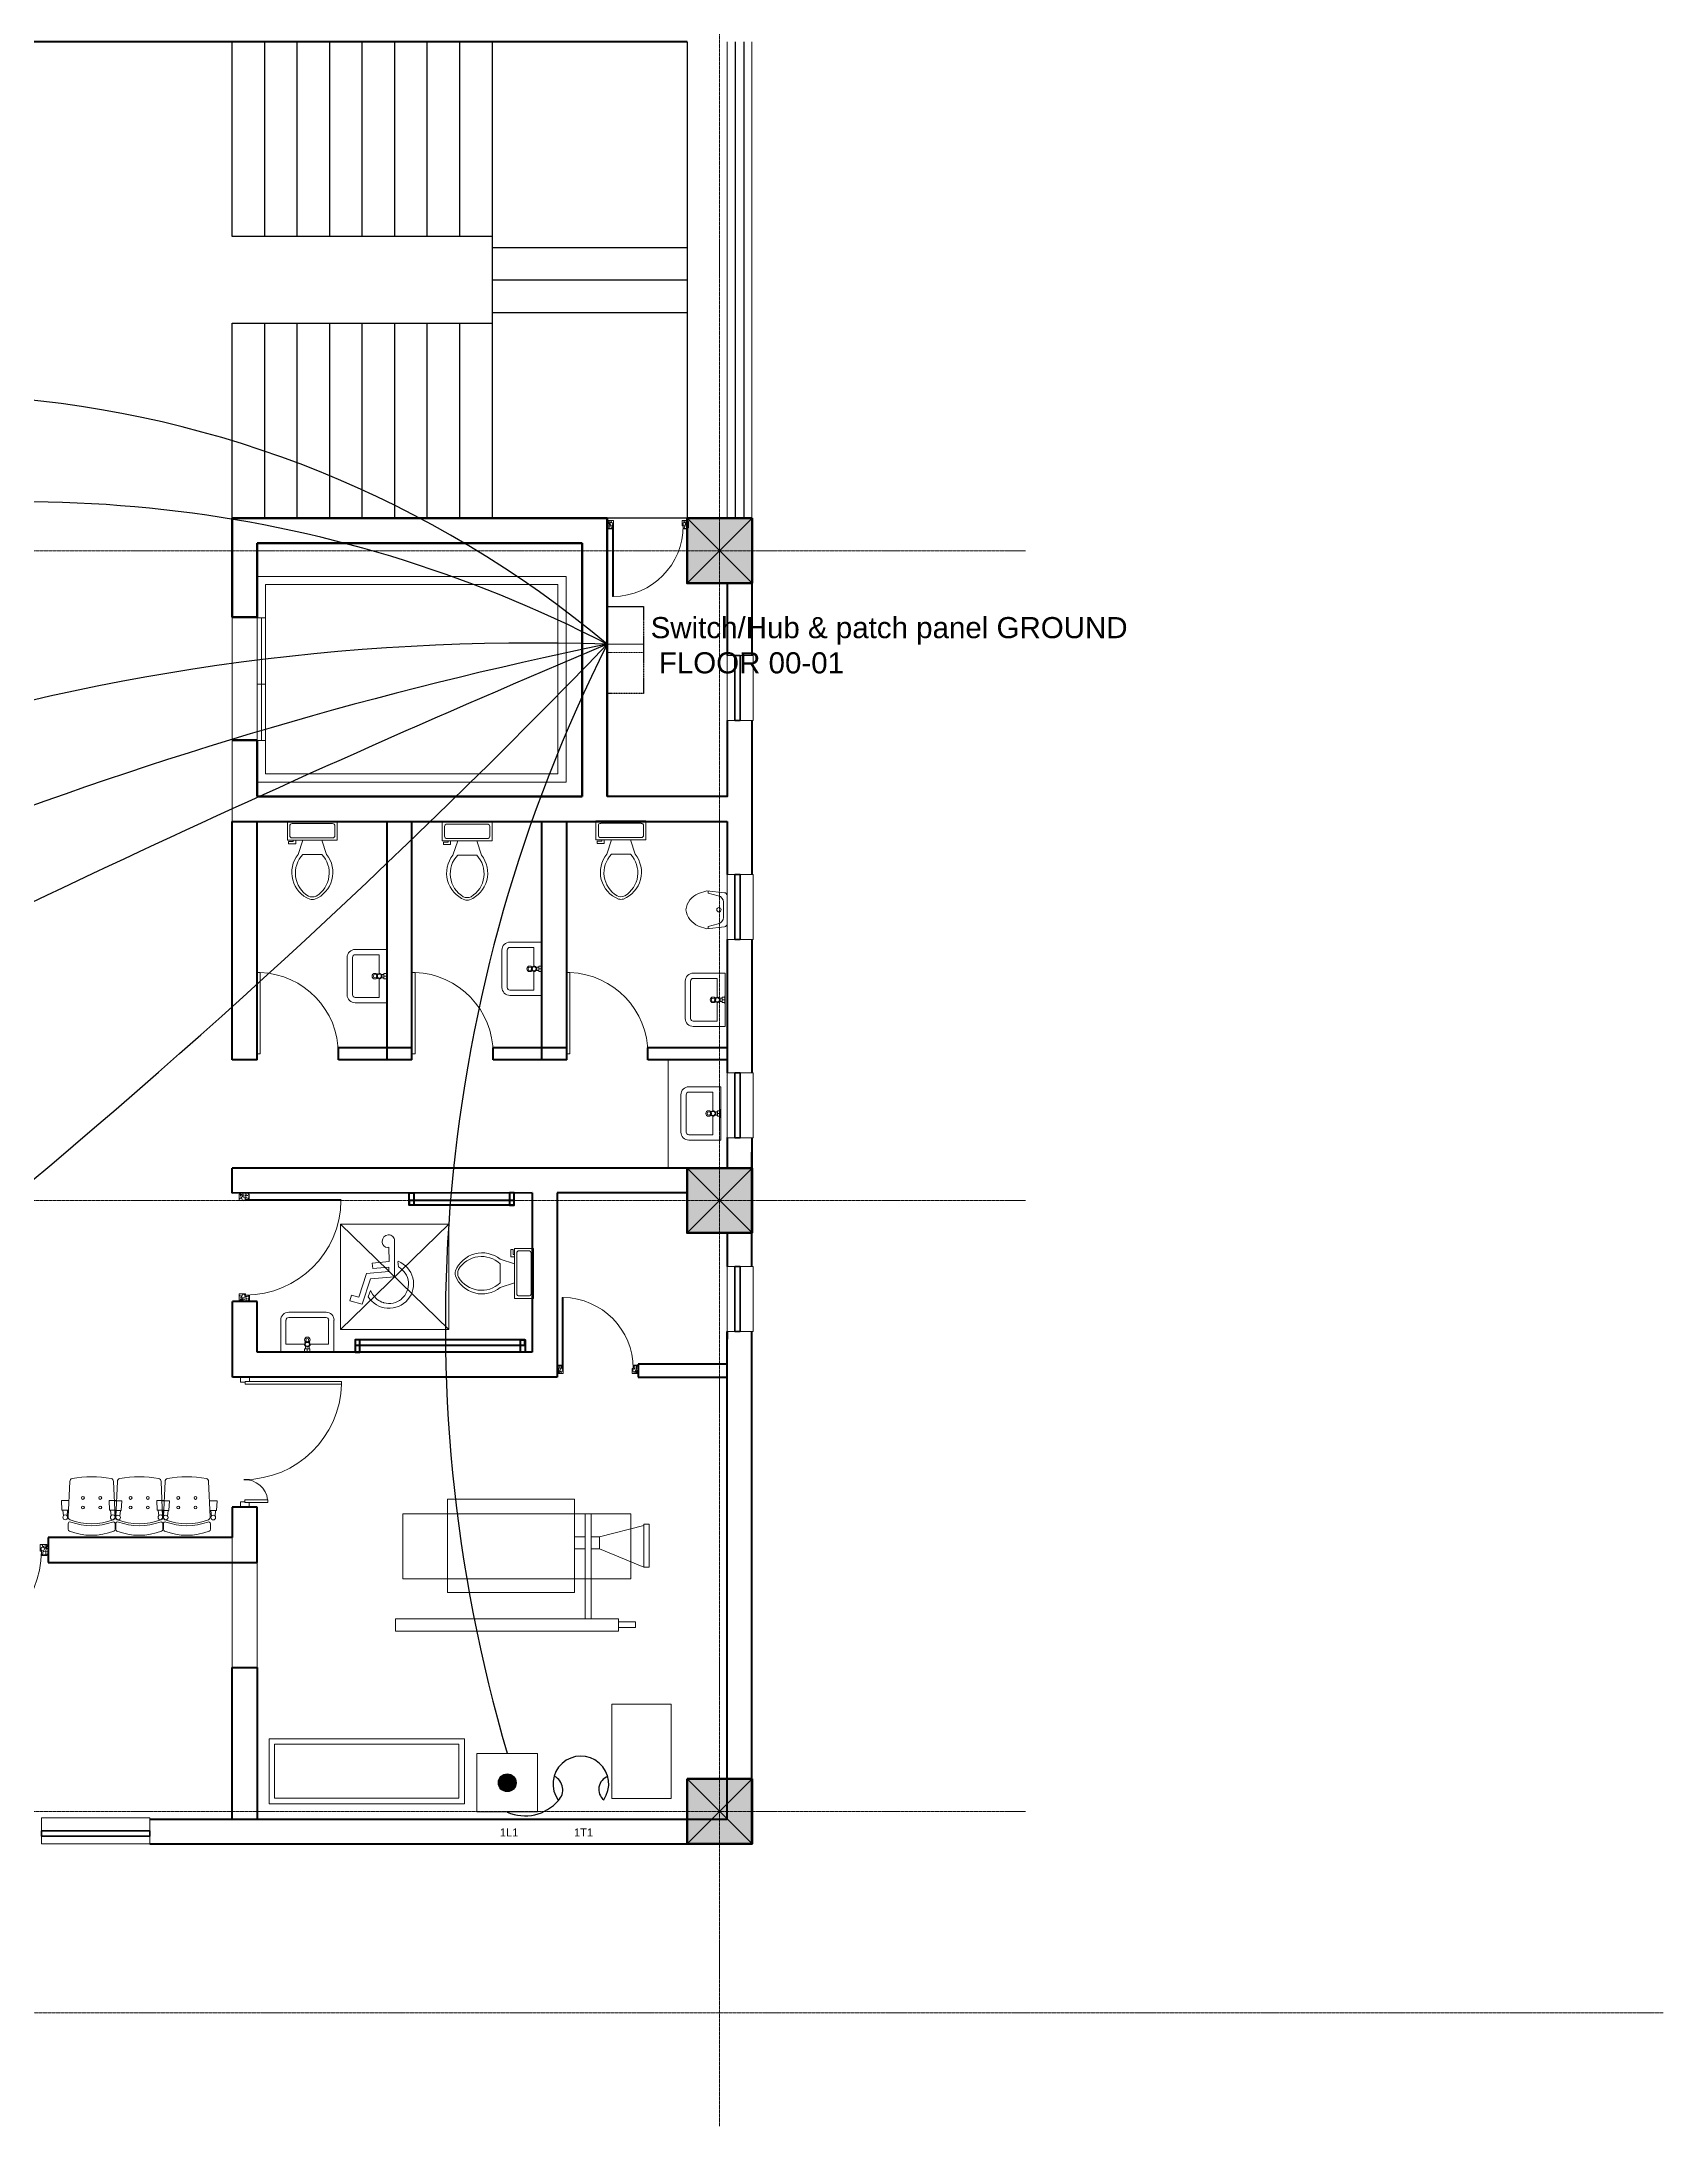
# Model space of a CAD drawing. Header units: millimetres. Extents: x 2399484 to 3337895, y 3598750 to 3969149.
# Drawn here: x 2469450 to 2484429, y 3734961 to 3754209 of the extents above; entities that cross this region are included whole.
import ezdxf

# ---------------------------------------------------------------- set-up
doc = ezdxf.new("R2010")
doc.units = ezdxf.units.MM
doc.header["$MEASUREMENT"] = 0
doc.linetypes.add('CENTER', pattern=[2, 1.25, -0.25, 0.25, -0.25])
doc.linetypes.add('DASHED', pattern=[0.75, 0.5, -0.25])
for name, color, linetype, lineweight in [('0newfurnture', 30, 'Continuous', 15), ('centreline', 52, 'CENTER', 5), ('Column-0.5', 14, 'Continuous', 50), ('door', 41, 'Continuous', 5), ('Door Opening-0.09', 253, 'Continuous', 9), ('elect text', 2, 'Continuous', 50), ('Furniture Hospital-0.09', 44, 'Continuous', 9), ('Hatch', 9, 'Continuous', 9), ('hidden lines', 205, 'DASHED', 5), ('LAN', 60, 'Continuous', 25), ('Sill Level', 140, 'Continuous', 20), ('stairs', 6, 'Continuous', 25), ('T-Fixture-0.09', 255, 'Continuous', 9), ('Telephone points', 53, 'Continuous', 15), ('WALL 0.2', 7, 'Continuous', 20), ('wall 0.4', 7, 'Continuous', 40), ('Wall-0.5', 7, 'Continuous', 50), ('WINDOW', 152, 'Continuous', 30), ('Windows Plan', 152, 'Continuous', 35)]:
    doc.layers.add(name, color=color, linetype=linetype, lineweight=lineweight)
doc.layers.add('LAN Switch', color=110, linetype='CENTER')
doc.styles.get("Standard").update_dxf_attribs({"font": 'arial.ttf'})
doc.linetypes.add('ZIGZAG', pattern='A,0.0001,-0.2,[131,ltypeshp.shx,S=0.2,R=0,X=-0.2,Y=0],-0.4,[131,ltypeshp.shx,S=0.2,R=180,X=0.2,Y=0],-0.2', length=0.8001)

# ---------------------------------------------------------------- blocks, each defined once
blk = doc.blocks.new('xray')
at = {"layer": 'Furniture Hospital-0.09'}
for p, q in [((3484.48, 4320.41), (3484.48, 4281.62)), ((3462.81, 4300.69), (3462.81, 4316.09)), ((3479.24, 4311.87), (3462.81, 4316.09)), ((3479.24, 4307.38), (3462.81, 4300.69))]:
    blk.add_line(p, q, dxfattribs=at)
for points in [[(3551.84, 4296.37), (3467.7, 4296.37), (3467.7, 4320.41), (3551.84, 4320.41)], [(3484.48, 4281.62), (3482.27, 4281.62), (3482.27, 4320.41), (3484.48, 4320.41)], [(3535.4, 4291.26), (3488.52, 4291.26), (3488.52, 4325.81), (3535.4, 4325.81)], [(3462.81, 4300.69), (3460.82, 4300.69), (3460.82, 4316.6), (3462.81, 4316.6)], [(3554.63, 4277.02), (3472.25, 4277.02), (3472.25, 4281.62), (3554.63, 4281.62)], [(3472.25, 4278.4), (3465.9, 4278.4), (3465.9, 4280.51), (3472.25, 4280.51)], [(3474.63, 4215.25), (3474.63, 4250.01), (3452.72, 4250.01), (3452.72, 4215.25)]]:
    blk.add_lwpolyline(points, close=True, dxfattribs=at)
for points in [[(3482.27, 4307.38), (3479.24, 4307.38), (3479.24, 4311.87), (3482.27, 4311.87)], [(3484.48, 4311.87), (3488.52, 4311.87), (3488.52, 4307.38), (3484.48, 4307.38)]]:
    blk.add_lwpolyline(points, dxfattribs=at)
at = {"layer": 'Furniture Hospital-0.09', "lineweight": 5}
for points in [[(3601.25, 4213.29), (3529.13, 4213.29), (3529.13, 4237.32), (3601.25, 4237.32)], [(3599.25, 4215.29), (3531.14, 4215.29), (3531.14, 4235.32), (3599.25, 4235.32)]]:
    blk.add_lwpolyline(points, close=True, dxfattribs=at)
blk = doc.blocks.new("door 3'3")
at = {"layer": 'door'}
for p, q in [((82769.36, -31237.4), (82769.36, -31203.37)), ((82769.84, -31203.37), (82769.36, -31203.37)), ((82769.84, -31237.4), (82769.84, -31203.37))]:
    blk.add_line(p, q, dxfattribs=at)
at = {"layer": 'door', "ltscale": 80}
for points in [[(82769.84, -31239.84), (82767.36, -31239.84), (82767.36, -31239.37), (82766.88, -31239.37), (82766.88, -31236.38), (82767.36, -31236.38), (82767.36, -31235.91), (82769.36, -31235.91), (82769.36, -31237.4), (82769.84, -31237.4)], [(82802.93, -31239.84), (82805.41, -31239.84), (82805.41, -31239.37), (82805.88, -31239.37), (82805.88, -31236.38), (82805.41, -31236.38), (82805.41, -31235.91), (82803.4, -31235.91), (82803.4, -31237.4), (82802.93, -31237.4)]]:
    blk.add_lwpolyline(points, close=True, dxfattribs=at)
blk.add_arc((82769.36, -31237.4), 34.04, 0, 89.20471, dxfattribs=at)
at = {"layer": 'Hatch'}
for centre, radius, start, end in [((82767.7, -31239.85), 2.68, 36.75824, 107.53286), ((82767.27, -31240.34), 1.96, 14.76809, 101.35249), ((82768.07, -31239.12), 3.04, 64.81981, 103.53483), ((82757.2, -31236.2), 10.64, 342.68423, 1.60142), ((82764.36, -31235.92), 4.57, 311.03249, 0.21009), ((82767.3, -31236.13), 3.25, 271.0473, 321.53187), ((82805.07, -31239.85), 2.68, 72.46714, 143.24176), ((82805.47, -31236.13), 3.25, 218.46813, 268.9527), ((82804.7, -31239.12), 3.04, 76.46517, 115.18019), ((82805.49, -31240.34), 1.96, 78.64751, 165.23191), ((82808.41, -31235.92), 4.57, 179.78991, 228.96751), ((82815.57, -31236.2), 10.64, 178.39858, 197.31577)]:
    blk.add_arc(centre, radius, start, end, dxfattribs=at)
blk = doc.blocks.new('BANCAS')
at = {"layer": 'Furniture Hospital-0.09'}
for p, q in [((-0.236, -0.247), (-0.314, -0.247)), ((-0.309, -0.347), (-0.314, -0.247)), ((-0.241, -0.347), (-0.309, -0.347)), ((-0.294, -0.405), (-0.3, -0.347)), ((-0.256, -0.405), (-0.25, -0.347)), ((0.314, -0.25), (0.236, -0.25)), ((0.309, -0.35), (0.241, -0.35)), ((0.256, -0.409), (0.25, -0.35)), ((0.294, -0.409), (0.3, -0.35)), ((0.309, -0.35), (0.314, -0.25))]:
    blk.add_line(p, q, dxfattribs=at)
blk.add_lwpolyline([(0.227, -0.048, 0.346546), (0.203, -0.019, 0.095695), (-0.203, -0.019, 0.346546), (-0.227, -0.048), (-0.244, -0.417, 0.318973), (-0.225, -0.447, 0.193005), (0.225, -0.447, 0.318973), (0.244, -0.417)], format="xyb", close=True, dxfattribs=at)
blk.add_lwpolyline([(-0.245, -0.522), (-0.245, -0.489, -0.522832), (-0.218, -0.471, 0.18), (0.218, -0.471, -0.522832), (0.245, -0.489), (0.245, -0.547, -0.306573), (0.232, -0.565, -0.192782), (-0.232, -0.565, -0.306573), (-0.245, -0.547), (-0.245, -0.504)], format="xyb", dxfattribs=at)
for centre, radius in [((-0.09, -0.22), 0.015), ((0.09, -0.22), 0.015), ((-0.275, -0.422), 0.025), ((-0.09, -0.32), 0.015), ((0.09, -0.32), 0.015), ((0.275, -0.425), 0.025)]:
    blk.add_circle(centre, radius, dxfattribs=at)
blk = doc.blocks.new('A$C72AE6952')
at = {"ltscale": 20, "xscale": 800, "yscale": 800, "zscale": 800, "row_count": 1, "column_count": 3, "row_spacing": 0, "column_spacing": 440.0000000000001}
blk.add_blockref('BANCAS', (-440, 0), dxfattribs=at)
blk = doc.blocks.new("door 5'")
at = {"layer": 'door', "ltscale": 1000}
for points in [[(2177525, 4317078), (2177525, 4317062), (2177516, 4317062), (2177516, 4317020), (2177473, 4317020), (2177474, 4317105)], [(2177525, 4317062), (2177525, 4317105), (2177474, 4317105), (2177473, 4317020)], [(2177474, 4317105), (2177516, 4317105)], [(2178697, 4316120), (2178697, 4317060), (2178671, 4317060), (2178671, 4316120), (2178697, 4316120)], [(2178689, 4317076), (2178689, 4317060), (2178697, 4317060), (2178697, 4317018), (2178740, 4317018), (2178740, 4317104)], [(2178689, 4317060), (2178689, 4317104), (2178740, 4317104), (2178740, 4317018)], [(2177473, 4317020), (2177516, 4317020)], [(2178740, 4317018), (2178697, 4317018)]]:
    blk.add_lwpolyline(points, dxfattribs=at)
blk.add_lwpolyline([(2177516, 4316839), (2177516, 4317062), (2177543, 4317062), (2177543, 4316839)], close=True, dxfattribs=at)
at = {"layer": 'Door Opening-0.09', "ltscale": 1000}
for centre, radius, start, end in [((2177516, 4317062), 224, 276.6944, 2.344), ((2178697, 4317076), 957, 180.3416, 268.4244)]:
    blk.add_arc(centre, radius, start, end, dxfattribs=at)
at = {"layer": 'WINDOW', "ltscale": 5}
blk.add_line((2177474, 4317104), (2177474, 4317104), dxfattribs=at)
blk = doc.blocks.new('2ft column')
at = {"layer": 'Hatch', "ltscale": 5}
h = blk.add_hatch(color=256, dxfattribs=at)
h.dxf.hatch_style = 1
h.paths.add_polyline_path([(2207385, 4176559), (2207985, 4176559), (2207985, 4175959), (2207385, 4175959)])
at = {"layer": 'Column-0.5', "ltscale": 5}
blk.add_lwpolyline([(2207385, 4176559), (2207985, 4176559), (2207985, 4175959), (2207385, 4175959)], close=True, dxfattribs=at)
at = {"layer": 'Defpoints', "ltscale": 5}
for points in [[(2207985, 4176559), (2207385, 4175959)], [(2207985, 4175959), (2207385, 4176559)]]:
    blk.add_lwpolyline(points, dxfattribs=at)
blk = doc.blocks.new('main grid')
at = {"layer": 'centreline', "ltscale": 5}
for p, q in [((2557161, 4018930), (2557161, 3976624)), ((2559988, 3991172), (2538074, 3991172)), ((2559988, 3985172), (2538074, 3985172)), ((2559988, 3979531), (2538074, 3979531))]:
    blk.add_line(p, q, dxfattribs=at)
at = {"layer": 'Hatch'}
for p in [(349476, -185087), (349476, -191087), (349476, -196728)]:
    blk.add_blockref('2ft column', p, dxfattribs=at)
blk = doc.blocks.new('d1')
at = {"layer": 'door'}
for p, q in [((2442.75, 10745.72), (2408.32, 10745.72)), ((2442.75, 10746.15), (2408.33, 10746.15)), ((2408.33, 10746.15), (2408.33, 10745.72))]:
    blk.add_line(p, q, dxfattribs=at)
at = {"layer": 'door', "ltscale": 80}
for points in [[(2445, 10779.7), (2445, 10781.99), (2444.56, 10781.99), (2444.56, 10782.43), (2441.8, 10782.43), (2441.8, 10781.99), (2441.36, 10781.99), (2441.36, 10780.14), (2442.75, 10780.14), (2442.75, 10779.7)], [(2445, 10746.15), (2445, 10743.87), (2444.56, 10743.87), (2444.56, 10743.43), (2441.8, 10743.43), (2441.8, 10743.87), (2441.36, 10743.87), (2441.36, 10745.72), (2442.75, 10745.72), (2442.75, 10746.15)]]:
    blk.add_lwpolyline(points, close=True, dxfattribs=at)
at = {"layer": 'Door Opening-0.09', "ltscale": 80}
blk.add_arc((2442.75, 10745.72), 34.42, 90, 179.27403, dxfattribs=at)
at = {"layer": 'hidden lines'}
for centre, radius, start, end in [((2441.64, 10791.37), 9.82, 268.39858, 287.31577), ((2441.38, 10784.76), 4.22, 269.78991, 318.96751), ((2444.33, 10781.34), 2.81, 166.46517, 205.18019), ((2445.01, 10781.68), 2.48, 162.46714, 233.24176), ((2441.57, 10782.05), 3, 308.46813, 358.9527), ((2445.46, 10782.07), 1.81, 168.64751, 255.23191), ((2441.64, 10734.49), 9.82, 72.68423, 91.60142), ((2441.38, 10741.1), 4.22, 41.03249, 90.21009), ((2444.33, 10744.52), 2.81, 154.81981, 193.53483), ((2445.01, 10744.18), 2.48, 126.75824, 197.53286), ((2441.57, 10743.81), 3, 1.0473, 51.53187), ((2445.46, 10743.79), 1.81, 104.76809, 191.35249)]:
    blk.add_arc(centre, radius, start, end, dxfattribs=at)
blk = doc.blocks.new('TAP')
at = {"layer": 'Furniture Hospital-0.09', "linetype": 'Continuous'}
for p, q in [((0, 38), (0, -38)), ((5, 38), (0, 38)), ((5, 38), (5, -38)), ((30, 25), (5, 25)), ((30, 0), (5, 0)), ((30, 25), (30, -25)), ((56, 16), (30, 16)), ((51, 7), (48, 8)), ((59, 19), (57, 22)), ((73, 24), (73, 27)), ((88, 20), (89, 22)), ((97, 15), (125, 12)), ((97, 8), (100, 9)), ((5, -38), (0, -38)), ((30, -25), (5, -25)), ((56, -16), (30, -16)), ((51, -8), (48, -9)), ((60, -20), (58, -22)), ((74, -24), (74, -27)), ((88, -19), (90, -22)), ((97, -7), (100, -8)), ((97, -15), (125, -12))]:
    blk.add_line(p, q, dxfattribs=at)
for radius in [21.2, 19.7]:
    blk.add_circle((74, 0), radius, dxfattribs=at)
for centre, radius, start, end in [((74, 0), 27.2, 163.0512, 199.0512), ((74, 0), 24.2, 127.0512, 163.0512), ((74, 0), 27.2, 91.0512, 127.0512), ((74, 0), 24.2, 55.0512, 91.0512), ((74, 0), 27.2, 19.0512, 55.0512), ((74, 0), 24.2, 343.0512, 19.0512), ((95, 0), 32.6, 337.45, 22.55), ((74, 0), 24.2, 199.0512, 235.0512), ((74, 0), 27.2, 235.0512, 271.0512), ((74, 0), 24.2, 271.0512, 307.0512), ((74, 0), 27.2, 307.0512, 343.0512)]:
    blk.add_arc(centre, radius, start, end, dxfattribs=at)
blk = doc.blocks.new('bazin')
at = {"layer": '0newfurnture', "ltscale": 5}
for p, q in [((2434577, 4011590), (2435069, 4011590)), ((2434577, 4011295), (2434577, 4011590)), ((2435069, 4011590), (2435069, 4011295)), ((2434626, 4011295), (2434626, 4011516)), ((2434626, 4011516), (2434799, 4011516)), ((2434847, 4011516), (2435020, 4011516)), ((2435020, 4011516), (2435020, 4011295)), ((2434996, 4011270), (2434651, 4011270)), ((2434996, 4011221), (2434651, 4011221))]:
    blk.add_line(p, q, dxfattribs=at)
blk.add_circle((2434823, 4011477), 25.6, dxfattribs=at)
for centre, radius, start, end in [((2434651, 4011295), 73.8, 180, 270), ((2434651, 4011295), 24.6, 180, 270), ((2434996, 4011295), 73.8, 270, 0), ((2434996, 4011295), 24.6, 270, 0)]:
    blk.add_arc(centre, radius, start, end, dxfattribs=at)
at = {"layer": '0newfurnture', "ltscale": 5, "xscale": 0.9842520018725999, "yscale": 0.9842520018725999, "zscale": 0.9842520018725999, "rotation": 270}
blk.add_blockref('TAP', (2434823, 4011590), dxfattribs=at)
blk = doc.blocks.new('Toilet - top')
at = {"layer": 'Furniture Hospital-0.09'}
for p, q in [((-10, -8.5), (-8, -8.5)), ((-10, -9.5), (-10, -8.5)), ((-8, -8.5), (-8, -8)), ((-7, -8), (-7, -9.5)), ((-4, -8), (-6, -14)), ((4, -8), (6, -14)), ((9.5, -6), (9.5, -2)), ((-7, -9.5), (-10, -9.5)), ((4, -14), (-4, -14))]:
    blk.add_line(p, q, dxfattribs=at)
blk.add_lwpolyline([(10.5, -8), (10.5, 0), (-10.5, 0), (-10.5, -8)], close=True, dxfattribs=at)
for points in [[(-9.5, -2), (-9.5, -6)], [(8.5, -1), (-8.5, -1)], [(-8.5, -7), (8.5, -7)]]:
    blk.add_lwpolyline(points, dxfattribs=at)
for centre, radius, start, end in [((-8.62, -1.88), 0.884, 81.8699, 188.1301), ((-8.62, -6.12), 0.884, 171.8699, 278.1301), ((8.62, -1.88), 0.884, 351.8699, 98.1301), ((8.62, -6.12), 0.884, 261.8699, 8.1301), ((3.52, -21.58), 12.17, 141.46911, 247.97143), ((4.2, -21.82), 11.33, 136.36773, 238.94682), ((-3.52, -21.58), 12.17, 292.02843, 38.53071), ((-4.2, -21.82), 11.33, 301.05301, 43.63209), ((0, -27.88), 4, 245.73182, 294.26817), ((0, -29), 4, 254.86053, 285.13947)]:
    blk.add_arc(centre, radius, start, end, dxfattribs=at)
blk = doc.blocks.new('26 door')
at = {"layer": 'door'}
blk.add_line((42654.7, -717.83), (42654.7, -716.68), dxfattribs=at)
at = {"layer": 'door', "ltscale": 5}
blk.add_lwpolyline([(42654.7, -716.68), (42684.73, -716.68), (42684.73, -717.83), (42654.7, -717.83)], dxfattribs=at)
at = {"layer": 'Door Opening-0.09'}
blk.add_arc((42654.79, -717.79), 29.96, 2.13581, 90.17937, dxfattribs=at)
blk = doc.blocks.new('TIA UR Plan-flat-1')
at = {"layer": 'Furniture Hospital-0.09'}
for points in [[(-186, 175), (-265, 150, 0.270578), (-380, 0, 0.556713)], [(-186, -175), (-265, -150, -0.270578), (-380, 0, -0.556713)], [(0, 0), (0, 132, 0.414214), (-25, 157), (-186, 175)], [(0, 0), (0, -132, -0.414214), (-25, -157), (-186, -175)], [(-174, 175), (-174, 154), (-81, 130, -0.321575), (-32, 71), (-32, 0)], [(-174, -175), (-174, -154), (-81, -130, 0.321575), (-32, -71), (-32, 0)]]:
    blk.add_lwpolyline(points, format="xyb", dxfattribs=at)
blk.add_circle((-75, 0), 20, dxfattribs=at)
blk = doc.blocks.new('Wheel Chair')
at = {"layer": 'T-Fixture-0.09'}
blk.add_lwpolyline([(-130, -183, -0.239978), (-223, 0, -0.243341), (-129, 182), (-128, 182, -0.241316), (75, 211), (76, 211, -0.238142), (218, 65), (184, 14), (173, 51, 0.192657), (94, 153), (94, 154, 0.25323), (-74, 162), (-74, 161, 0.245902), (-174, 27), (-175, 27, 0.247474), (-120, -132), (-128, -181)], format="xyb", dxfattribs=at)
blk.add_lwpolyline([(305, 47), (366, 13), (392, 59), (290, 117), (158, -89), (-63, -51), (-146, -374, 0.423515), (-104, -442), (-103, -442, 0.413314), (-35, -399), (-32, -388, 0.409265), (-67, -332), (-80, -330), (-48, -201), (105, -227), (113, -178), (-33, -153), (-23, -112), (182, -146)], format="xyb", close=True, dxfattribs=at)
blk = doc.blocks.new('v2')
at = {"layer": 'Sill Level'}
blk.add_lwpolyline([(2448277, 3818910), (2448877, 3818910), (2448877, 3818670), (2448277, 3818670)], close=True, dxfattribs=at)
at = {"layer": 'Windows Plan'}
blk.add_lwpolyline([(2448877, 3818790), (2448277, 3818790), (2448277, 3818743), (2448877, 3818743)], close=True, dxfattribs=at)
blk = doc.blocks.new('v1')
at = {"layer": 'Sill Level'}
blk.add_lwpolyline([(2446591, 3818940), (2447591, 3818940), (2447591, 3818700), (2446591, 3818700)], close=True, dxfattribs=at)
at = {"layer": 'Windows Plan'}
blk.add_lwpolyline([(2447591, 3818820), (2446591, 3818820), (2446591, 3818772), (2447591, 3818772)], close=True, dxfattribs=at)
blk = doc.blocks.new('SWITCH')
at = {"layer": 'LAN Switch', "lineweight": 5}
for p, q in [((-288569, 3980926), (-288569, 3981405)), ((-288460, 3980925), (-288460, 3981404))]:
    blk.add_line(p, q, dxfattribs=at)
at = {"layer": 'LAN Switch', "lineweight": 30}
blk.add_lwpolyline([(-289109, 3980926), (-289109, 3981405), (-287961, 3981405), (-287961, 3980926)], close=True, dxfattribs=at)
blk = doc.blocks.new('tel')
at = {"layer": 'Telephone points', "lineweight": 30}
for centre, radius, start, end in [((904092, -135999), 143, 145.3092, 35.8587), ((903930, -135971), 70.1, 289.0836, 50.6504), ((904263, -135969), 78, 135.7922, 242.2322)]:
    blk.add_arc(centre, radius, start, end, dxfattribs=at)
blk = doc.blocks.new('lan')
at = {"layer": 'LAN', "ltscale": 3}
blk.add_hatch(color=256, dxfattribs=at).paths.add_polyline_path([(904043, -140861, 1), (904135, -140861, 1)])
at = {"layer": 'LAN', "lineweight": 20, "ltscale": 3}
blk.add_lwpolyline([(903933, -140711), (904245, -140711), (904245, -141012), (903933, -141012)], close=True, dxfattribs=at)
at = {"layer": 'LAN', "ltscale": 3}
blk.add_circle((904089, -140861), 45.6, dxfattribs=at)

msp = doc.modelspace()

# ---------------------------------------------------------------- linework, layer by layer
at = {"layer": '0newfurnture'}
msp.add_lwpolyline([(2475781, 3744089.6), (2475781, 3743809.2), (2475237.5, 3743809.2), (2475237.5, 3744809.1), (2475781, 3744809.1), (2475781, 3744689.6)], dxfattribs=at)
at = {"layer": 'centreline', "ltscale": 5}
msp.add_line((2484429.1, 3736009.2), (2456624.6, 3736009.2), dxfattribs=at)
at = {"layer": 'Door Opening-0.09'}
for points in [[(2473210, 3743289.7), (2472210, 3742317.6)], [(2472210, 3743289.7), (2473210, 3742317.6)]]:
    msp.add_lwpolyline(points, dxfattribs=at)
msp.add_lwpolyline([(2472210, 3743289.7), (2473210, 3743289.7), (2473210, 3742317.6), (2472210, 3742317.6)], close=True, dxfattribs=at)
at = {"layer": 'Furniture Hospital-0.09', "ltscale": 5}
for p, q in [((2471441, 3749272.6), (2471441, 3748889.2)), ((2471517.7, 3749195.9), (2471517.7, 3748889.2)), ((2474217.4, 3749195.9), (2471517.7, 3749195.9)), ((2474217.4, 3747449.2), (2474217.4, 3749195.9)), ((2471441, 3748889.2), (2471517.7, 3748889.2)), ((2471479.4, 3748889.2), (2471479.4, 3747755.9)), ((2471479.4, 3748275.9), (2471441, 3748275.9)), ((2471517.7, 3748275.9), (2471479.4, 3748275.9)), ((2471441, 3747755.9), (2471441, 3747372.6)), ((2471441, 3747755.9), (2471517.7, 3747755.9)), ((2471517.7, 3747755.9), (2471517.7, 3747449.2)), ((2471517.7, 3747449.2), (2474217.4, 3747449.2)), ((2471441, 3747372.6), (2474294, 3747372.6))]:
    msp.add_line(p, q, dxfattribs=at)
for points in [[(2471441, 3749272.6), (2474294, 3749272.6), (2474294, 3747372.6)], [(2471441, 3747755.9), (2471441, 3748889.2)], [(2471517.7, 3748889.2), (2471517.7, 3747755.9)]]:
    msp.add_lwpolyline(points, dxfattribs=at)
at = {"layer": 'LAN', "ltscale": 5}
for centre, radius, start, end in [((2468320.7, 3741061.8), 9893.4, 50.0453, 121.34009), ((2469278.7, 3738225.2), 11734.3, 62.62646, 104.66133), ((2473990.6, 3728148.6), 20508.4, 88.09018, 128.33454), ((2425082.5, 3796529.1), 68936.4, 302.157282, 316.004305), ((2482326.4, 3711190.2), 38229, 101.54596, 120.72308), ((2522485.7, 3634980.2), 123311.5, 112.81303, 117.500967), ((2487138.6, 3742358.7), 13959.8, 153.23311, 196.45284), ((2473915.1, 3738231.2), 403.5, 245.92946, 319.76938)]:
    msp.add_arc(centre, radius, start, end, dxfattribs=at)
at = {"layer": 'stairs', "ltscale": 5}
for points in [[(2473611, 3752409.2), (2471211, 3752409.2), (2471211, 3754209.2)], [(2471511, 3752409.2), (2471511, 3754209.2)], [(2471811, 3752409.2), (2471811, 3754209.2)], [(2472111, 3752409.2), (2472111, 3754209.2)], [(2472411, 3752409.2), (2472411, 3754209.2)], [(2472711, 3752409.2), (2472711, 3754209.2)], [(2473011, 3752409.2), (2473011, 3754209.2)], [(2473311, 3752409.2), (2473311, 3754209.2)], [(2473611, 3754209.2), (2473611, 3749809.2)], [(2475411, 3754209.2), (2475411, 3749809.2), (2474670.8, 3749809.2)], [(2473611, 3752309.2), (2475411, 3752309.2)], [(2473611, 3752009.2), (2475411, 3752009.2)], [(2473611, 3751709.2), (2475411, 3751709.2)], [(2471211, 3749809.2), (2471211, 3751609.2), (2473611, 3751609.2)], [(2471511, 3749809.2), (2471511, 3751609.2)], [(2471811, 3749809.2), (2471811, 3751609.2)], [(2472111, 3749809.2), (2472111, 3751609.2)], [(2472411, 3749809.2), (2472411, 3751609.2)], [(2472711, 3749809.2), (2472711, 3751609.2)], [(2473011, 3749809.2), (2473011, 3751609.2)], [(2473311, 3749809.2), (2473311, 3751609.2)]]:
    msp.add_lwpolyline(points, dxfattribs=at)
at = {"layer": 'WALL 0.2', "ltscale": 5}
for p, q in [((2471211, 3748894.3), (2471211, 3747009.2)), ((2471441, 3747760.9), (2471441, 3748894.3))]:
    msp.add_line(p, q, dxfattribs=at)
for points in [[(2475781, 3754209.2), (2475781, 3749809.2)], [(2476011, 3754209.2), (2476011, 3749809.2)]]:
    msp.add_lwpolyline(points, dxfattribs=at)
at = {"layer": 'wall 0.4', "ltscale": 5}
for p, q in [((2471210.5, 3744807.8), (2471210.5, 3747009.2)), ((2471211, 3747009.2), (2475781, 3747009.2)), ((2471440.5, 3744807.8), (2471440.5, 3747009.2)), ((2472640.5, 3744807.8), (2472640.5, 3747009.2)), ((2472870.5, 3744807.8), (2472870.5, 3747009.2)), ((2474070.5, 3744807.8), (2474070.5, 3747009.2)), ((2474300.5, 3744807.8), (2474300.5, 3747009.2)), ((2475781, 3747009.2), (2475781, 3746520.3)), ((2475781, 3746179.7), (2475781, 3746179.7)), ((2475781, 3745920.3), (2475781, 3744689.6)), ((2471440.5, 3744807.9), (2471210.5, 3744807.8)), ((2472870.5, 3744918.3), (2472190.5, 3744918.1)), ((2472190.5, 3744807.8), (2472190.5, 3744918.1)), ((2472870.5, 3744808.3), (2472190.5, 3744808.1)), ((2474300.5, 3744918.8), (2473620.5, 3744918.6)), ((2473620.5, 3744807.8), (2473620.5, 3744918.6)), ((2474300.5, 3744808.8), (2473620.5, 3744808.6)), ((2475781, 3744919.2), (2475050.5, 3744919)), ((2475050.5, 3744807.8), (2475050.5, 3744919)), ((2475781, 3744809.2), (2475050.5, 3744809)), ((2475781, 3744089.6), (2475781, 3743809.2)), ((2471211, 3743577.8), (2471210.9, 3743807.8)), ((2473980.9, 3743809.2), (2471211, 3743807.8)), ((2475411, 3743809.2), (2473981, 3743809.2)), ((2473981, 3743579.2), (2471211, 3743577.8)), ((2473981, 3743579.2), (2473981, 3742109.3)), ((2475411, 3743579.2), (2474211, 3743579.2)), ((2474211, 3743579.2), (2474211, 3741879.3)), ((2475781, 3743209.2), (2475781, 3742901.2)), ((2471211.6, 3741879.3), (2471211.6, 3742577.9)), ((2471441, 3742577.9), (2471211.6, 3742577.8)), ((2471441, 3742109.3), (2471441, 3742577.9)), ((2475781, 3742301.2), (2475781, 3742229.3)), ((2473981, 3742109.3), (2471441, 3742109.3)), ((2474211, 3741879.3), (2471211.6, 3741879.3)), ((2475781, 3741999.3), (2474961, 3741999.3)), ((2474961, 3741999.3), (2474961, 3741879.3)), ((2474961, 3741879.3), (2475781, 3741879.3)), ((2471211, 3740679.3), (2471211, 3740398.2)), ((2471441, 3740679.3), (2471211, 3740679.3)), ((2471441, 3740168.2), (2471441, 3740679.3)), ((2471211, 3740398.2), (2469511, 3740398.2)), ((2469511, 3740398.2), (2469511, 3740168.2)), ((2469511, 3740168.2), (2471441, 3740168.2)), ((2471211, 3737798.3), (2471211, 3739198.2)), ((2471211, 3739198.2), (2471441, 3739198.2))]:
    msp.add_line(p, q, dxfattribs=at)
for points in [[(2475411, 3754209.2), (2468511, 3754209.2)], [(2475781, 3749209.2), (2475781, 3748541.7)], [(2476011, 3749209.2), (2476011, 3748541.7)], [(2475781, 3747941.7), (2475781, 3747239.2), (2474674, 3747239.2)], [(2476011, 3747941.7), (2476011, 3746520.3)], [(2476011, 3745920.3), (2476011, 3744689.6)], [(2476011, 3744089.6), (2476011, 3743809.2)], [(2476011, 3742901.2), (2476011, 3743956.3)], [(2470450, 3737568.3), (2476011, 3737568.3), (2476011, 3742301.2)], [(2470450, 3737798.3), (2475781, 3737798.3), (2475781, 3742301.2)], [(2471441, 3739198.2), (2471441, 3737798.3)]]:
    msp.add_lwpolyline(points, dxfattribs=at)
for points in [[(2472888.6, 3743464.9), (2472844.6, 3743464.9), (2472844.6, 3743579.2), (2472888.6, 3743579.2)], [(2472847.8, 3743513.9), (2473810.7, 3743513.9), (2473810.7, 3743464.9), (2472847.8, 3743464.9)], [(2473769.8, 3743464.9), (2473813.9, 3743464.9), (2473813.9, 3743579.2), (2473769.8, 3743579.2)], [(2472345.5, 3742174.5), (2473914.2, 3742174.5), (2473914.2, 3742223.6), (2472345.5, 3742223.6)], [(2472389.5, 3742223.6), (2472345.5, 3742223.6), (2472345.5, 3742109.3), (2472389.5, 3742109.3)], [(2473873.4, 3742223.6), (2473917.4, 3742223.6), (2473917.4, 3742109.3), (2473873.4, 3742109.3)]]:
    msp.add_lwpolyline(points, close=True, dxfattribs=at)
at = {"layer": 'Wall-0.5', "ltscale": 5}
for p, q in [((2474674, 3749809.2), (2471211, 3749809.2)), ((2471211, 3749809.2), (2471211, 3748894.3)), ((2474674, 3749809.2), (2474674, 3747239.2)), ((2475411, 3749809.2), (2475411, 3749809.2)), ((2471441, 3748894.3), (2471441, 3749579.2)), ((2471441, 3749579.2), (2474444, 3749579.2)), ((2474444, 3749579.2), (2474444, 3747239.2)), ((2471211, 3748894.3), (2471441, 3748894.3)), ((2471441, 3747760.9), (2471211, 3747760.9)), ((2471441, 3747239.2), (2471441, 3747760.9)), ((2474444, 3747239.2), (2471441, 3747239.2))]:
    msp.add_line(p, q, dxfattribs=at)
at = {"layer": 'WINDOW', "linetype": 'ZIGZAG', "lineweight": 20, "ltscale": 0.5}
for p, q in [((2471211, 3739198.2), (2471211, 3740398.2)), ((2471441, 3740398.2), (2471441, 3739198.2))]:
    msp.add_line(p, q, dxfattribs=at)
at = {"layer": 'WINDOW', "ltscale": 5}
for points in [[(2475856, 3754209.2), (2475856, 3749809.2)], [(2475936, 3754209.2), (2475936, 3749809.2)]]:
    msp.add_lwpolyline(points, dxfattribs=at)

# ---------------------------------------------------------------- block references
at = {"layer": '0newfurnture', "ltscale": 5}
msp.add_blockref('main grid', (-81449.7, -241662.6), dxfattribs=at)
at = {"layer": '0newfurnture', "xscale": -1}
for p, rotation in [((-1538949.4, 1310758), 270), ((-1537519.4, 1310825.6), 270), ((-1535826.1, 1310539), 270), ((-1535866.8, 1309489.9), 270), ((37080.7, 7753699.5), 180)]:
    msp.add_blockref('bazin', p, dxfattribs=dict(at, rotation=rotation))
at = {"layer": 'door'}
for name, p, xscale, yscale, zscale, rotation in [('26 door', (2489386.3, 2678496), -25, 25, 25, 270), ('26 door', (2490816.3, 2678496.8), -25, 25, 25, 270), ('26 door', (2492246.3, 2678495.5), -25, 25, 25, 270), ("door 5'", (6561058.7, 1677508.8), 0.9473750180788149, 0.9473750180788149, 0.9473750180788149, 89.9959866754369)]:
    msp.add_blockref(name, p, dxfattribs=dict(at, xscale=xscale, yscale=yscale, zscale=zscale, rotation=rotation))
at = {"layer": 'Door Opening-0.09'}
for p, xscale, yscale, zscale, rotation in [((882586.3, 3150107.9), -19.23084603733906, 19.23084603733906, 19.23084603733906, 179.9608081480045), ((353360.7, 2941982), -25.55555555555556, 25.55555555555556, 25.55555555555556, 180)]:
    msp.add_blockref("door 3'3", p, dxfattribs=dict(at, xscale=xscale, yscale=yscale, zscale=zscale, rotation=rotation))
at = {"layer": 'Door Opening-0.09', "xscale": 19.23076923074791, "yscale": 19.23076923074791, "zscale": 19.23076923074791}
msp.add_blockref("door 3'3", (882540.3, 4342678.2), dxfattribs=at)
at = {"layer": 'Furniture Hospital-0.09'}
for name, p, xscale, yscale, zscale in [('Toilet - top', (2471949.7, 3747011.4), 21.93575057202424, 21.93575057202424, 21.93575057202424), ('Toilet - top', (2473380.3, 3747006), 21.93575057202424, 21.93575057202424, 21.93575057202424), ('Toilet - top', (2474800.5, 3747014), 21.93575057202424, 21.93575057202424, 21.93575057202424), ('A$C72AE6952', (2470398.7, 3740958.1), 1.107692350907673, 1.107692350907673, 1.107692306891935), ('xray', (2561583.2, 3632607.2), -25, 25, 25)]:
    msp.add_blockref(name, p, dxfattribs=dict(at, xscale=xscale, yscale=yscale, zscale=zscale))
at = {"layer": 'Furniture Hospital-0.09', "rotation": 359.9999993660119}
msp.add_blockref('TIA UR Plan-flat-1', (2475781, 3746193.9), dxfattribs=at)
at = {"layer": 'Furniture Hospital-0.09', "xscale": 21.93575057202424, "yscale": 21.93575057202424, "zscale": 21.93575057202424, "rotation": 270}
msp.add_blockref('Toilet - top', (2473992, 3742836.3), dxfattribs=at)
at = {"layer": 'LAN', "linetype": 'Continuous', "xscale": 1.797462406102568, "yscale": 1.797462406102568, "zscale": 1.797462406102568, "rotation": 180.0000108807301}
msp.add_blockref('lan', (4098816.5, 3484941), dxfattribs=at)
at = {"layer": 'LAN Switch', "xscale": 0.7, "yscale": 0.7, "zscale": 0.7, "rotation": 90.00000000000524}
msp.add_blockref('SWITCH', (5261657.3, 3950567.8), dxfattribs=at)
at = {"layer": 'T-Fixture-0.09', "rotation": 194.4181928326748}
msp.add_blockref('Wheel Chair', (2472661.9, 3742738.3), dxfattribs=at)
at = {"layer": 'Telephone points', "linetype": 'Continuous', "xscale": 1.797462406102568, "yscale": 1.797462406102568, "zscale": 1.797462406102568, "rotation": 180.0000108807301}
msp.add_blockref('tel', (4099502.1, 3493669.1), dxfattribs=at)
at = {"layer": 'wall 0.4', "rotation": 270}
for p in [(-1342889.4, 6196818.3), (-1342889.4, 6194796.9), (-1342889.4, 6192966.2), (-1342889.4, 6191177.8)]:
    msp.add_blockref('v2', p, dxfattribs=at)
at = {"layer": 'wall 0.4', "ltscale": 5, "xscale": 25.64102998076803, "yscale": 25.64102998076803, "zscale": 25.64102998076803, "rotation": 180.033335114651}
msp.add_blockref('d1', (2533806.6, 4019086.9), dxfattribs=at)
at = {"layer": 'wall 0.4'}
msp.add_blockref('v1', (22858.6, -81132), dxfattribs=at)

# ---------------------------------------------------------------- texts
at = {"layer": 'elect text', "ltscale": 3}
for s, p in [('1L1', (2473682.1, 3737637.9)), ('1T1', (2474367.4, 3737637.9))]:
    msp.add_text(s, height=73.29, rotation=0.00001, dxfattribs=at).set_placement(p)
at = {"layer": 'elect text', "insert": (2475074.9, 3748896.6), "char_height": 195.013, "attachment_point": 1}
msp.add_mtext('Switch/Hub & patch panel GROUND\\P FLOOR 00-01', dxfattribs=at)

doc.saveas('drawing.dxf')
